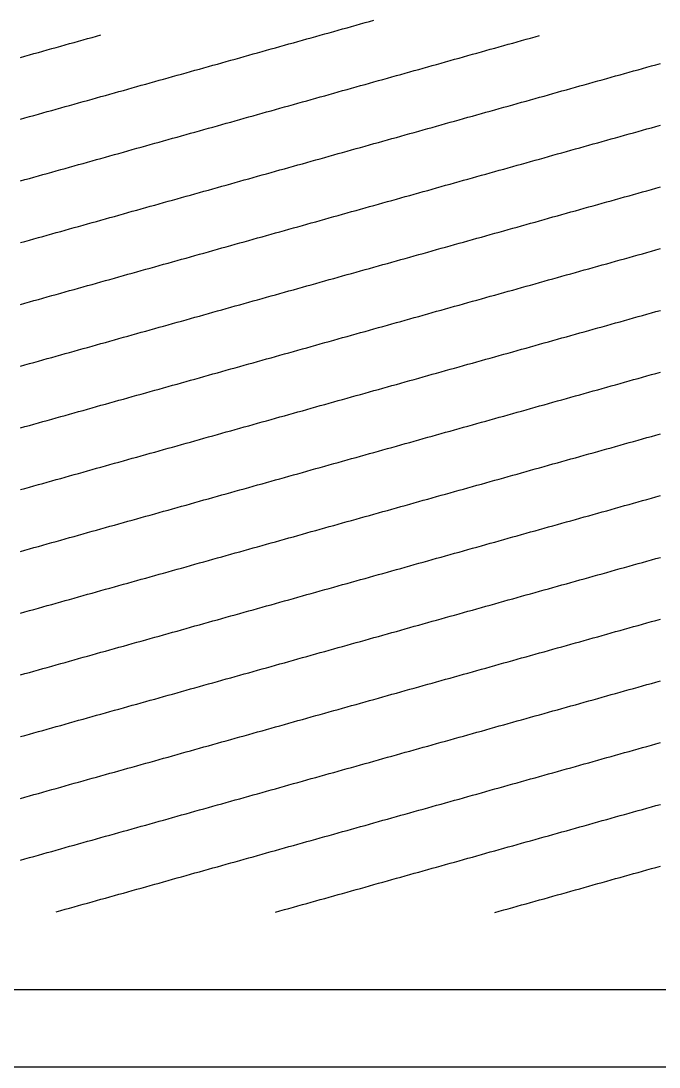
# Model space of a CAD drawing. Header units: millimetres. Extents: x 7 to 193, y 7 to 313.
# Drawn here: x 64.8 to 97.8, y 7 to 61.2 of the extents above; entities that cross this region are included whole.
import ezdxf

# ---------------------------------------------------------------- set-up
doc = ezdxf.new("R2010")
doc.units = ezdxf.units.MM
doc.layers.add('STUDY_GUIDES', color=7, linetype='Continuous')

msp = doc.modelspace()

# ---------------------------------------------------------------- linework, layer by layer
at = {"layer": 'STUDY_GUIDES'}
for points in [[(64.736, 56.1261), (64.968, 56.191), (65.2, 56.256), (65.432, 56.321), (65.664, 56.3859), (65.896, 56.4509), (66.128, 56.5158), (66.36, 56.5808), (66.592, 56.6458), (66.824, 56.7107), (67.056, 56.7757), (67.288, 56.8406), (67.52, 56.9056), (67.752, 56.9706), (67.984, 57.0355), (68.216, 57.1005), (68.448, 57.1654), (68.68, 57.2304), (68.912, 57.2954), (69.144, 57.3603), (69.376, 57.4253), (69.608, 57.4902), (69.84, 57.5552), (70.072, 57.6202), (70.304, 57.6851), (70.536, 57.7501), (70.768, 57.815), (71, 57.88), (71.232, 57.945), (71.464, 58.0099), (71.696, 58.0749), (71.928, 58.1398), (72.16, 58.2048), (72.392, 58.2698), (72.624, 58.3347), (72.856, 58.3997), (73.088, 58.4646), (73.32, 58.5296), (73.552, 58.5946), (73.784, 58.6595), (74.016, 58.7245), (74.248, 58.7894), (74.48, 58.8544), (74.712, 58.9194), (74.944, 58.9843), (75.176, 59.0493), (75.408, 59.1142), (75.64, 59.1792), (75.872, 59.2442), (76.104, 59.3091), (76.336, 59.3741), (76.568, 59.439), (76.8, 59.504), (77.032, 59.569), (77.264, 59.6339), (77.496, 59.6989), (77.728, 59.7638), (77.96, 59.8288), (78.192, 59.8938), (78.424, 59.9587), (78.656, 60.0237), (78.888, 60.0886), (79.12, 60.1536), (79.352, 60.2186), (79.584, 60.2835), (79.816, 60.3485), (80.048, 60.4134), (80.28, 60.4784), (80.512, 60.5434), (80.744, 60.6083), (80.976, 60.6733), (81.208, 60.7382), (81.44, 60.8032), (81.672, 60.8682), (81.904, 60.9331), (82.136, 60.9981), (82.368, 61.063), (82.6, 61.128), (82.832, 61.193), (83.064, 61.2579)], [(64.736, 59.3261), (64.968, 59.391), (65.2, 59.456), (65.432, 59.521), (65.664, 59.5859), (65.896, 59.6509), (66.128, 59.7158), (66.36, 59.7808), (66.592, 59.8458), (66.824, 59.9107), (67.056, 59.9757), (67.288, 60.0406), (67.52, 60.1056), (67.752, 60.1706), (67.984, 60.2355), (68.216, 60.3005), (68.448, 60.3654), (68.68, 60.4304), (68.912, 60.4954)], [(64.736, 52.9261), (64.968, 52.991), (65.2, 53.056), (65.432, 53.121), (65.664, 53.1859), (65.896, 53.2509), (66.128, 53.3158), (66.36, 53.3808), (66.592, 53.4458), (66.824, 53.5107), (67.056, 53.5757), (67.288, 53.6406), (67.52, 53.7056), (67.752, 53.7706), (67.984, 53.8355), (68.216, 53.9005), (68.448, 53.9654), (68.68, 54.0304), (68.912, 54.0954), (69.144, 54.1603), (69.376, 54.2253), (69.608, 54.2902), (69.84, 54.3552), (70.072, 54.4202), (70.304, 54.4851), (70.536, 54.5501), (70.768, 54.615), (71, 54.68), (71.232, 54.745), (71.464, 54.8099), (71.696, 54.8749), (71.928, 54.9398), (72.16, 55.0048), (72.392, 55.0698), (72.624, 55.1347), (72.856, 55.1997), (73.088, 55.2646), (73.32, 55.3296), (73.552, 55.3946), (73.784, 55.4595), (74.016, 55.5245), (74.248, 55.5894), (74.48, 55.6544), (74.712, 55.7194), (74.944, 55.7843), (75.176, 55.8493), (75.408, 55.9142), (75.64, 55.9792), (75.872, 56.0442), (76.104, 56.1091), (76.336, 56.1741), (76.568, 56.239), (76.8, 56.304), (77.032, 56.369), (77.264, 56.4339), (77.496, 56.4989), (77.728, 56.5638), (77.96, 56.6288), (78.192, 56.6938), (78.424, 56.7587), (78.656, 56.8237), (78.888, 56.8886), (79.12, 56.9536), (79.352, 57.0186), (79.584, 57.0835), (79.816, 57.1485), (80.048, 57.2134), (80.28, 57.2784), (80.512, 57.3434), (80.744, 57.4083), (80.976, 57.4733), (81.208, 57.5382), (81.44, 57.6032), (81.672, 57.6682), (81.904, 57.7331), (82.136, 57.7981), (82.368, 57.863), (82.6, 57.928), (82.832, 57.993), (83.064, 58.0579), (83.296, 58.1229), (83.528, 58.1878), (83.76, 58.2528), (83.992, 58.3178), (84.224, 58.3827), (84.456, 58.4477), (84.688, 58.5126), (84.92, 58.5776), (85.152, 58.6426), (85.384, 58.7075), (85.616, 58.7725), (85.848, 58.8374), (86.08, 58.9024), (86.312, 58.9674), (86.544, 59.0323), (86.776, 59.0973), (87.008, 59.1622), (87.24, 59.2272), (87.472, 59.2922), (87.704, 59.3571), (87.936, 59.4221), (88.168, 59.487), (88.4, 59.552), (88.632, 59.617), (88.864, 59.6819), (89.096, 59.7469), (89.328, 59.8118), (89.56, 59.8768), (89.792, 59.9418), (90.024, 60.0067), (90.256, 60.0717), (90.488, 60.1366), (90.72, 60.2016), (90.952, 60.2666), (91.184, 60.3315), (91.416, 60.3965), (91.648, 60.4614)], [(64.736, 49.7261), (64.968, 49.791), (65.2, 49.856), (65.432, 49.921), (65.664, 49.9859), (65.896, 50.0509), (66.128, 50.1158), (66.36, 50.1808), (66.592, 50.2458), (66.824, 50.3107), (67.056, 50.3757), (67.288, 50.4406), (67.52, 50.5056), (67.752, 50.5706), (67.984, 50.6355), (68.216, 50.7005), (68.448, 50.7654), (68.68, 50.8304), (68.912, 50.8954), (69.144, 50.9603), (69.376, 51.0253), (69.608, 51.0902), (69.84, 51.1552), (70.072, 51.2202), (70.304, 51.2851), (70.536, 51.3501), (70.768, 51.415), (71, 51.48), (71.232, 51.545), (71.464, 51.6099), (71.696, 51.6749), (71.928, 51.7398), (72.16, 51.8048), (72.392, 51.8698), (72.624, 51.9347), (72.856, 51.9997), (73.088, 52.0646), (73.32, 52.1296), (73.552, 52.1946), (73.784, 52.2595), (74.016, 52.3245), (74.248, 52.3894), (74.48, 52.4544), (74.712, 52.5194), (74.944, 52.5843), (75.176, 52.6493), (75.408, 52.7142), (75.64, 52.7792), (75.872, 52.8442), (76.104, 52.9091), (76.336, 52.9741), (76.568, 53.039), (76.8, 53.104), (77.032, 53.169), (77.264, 53.2339), (77.496, 53.2989), (77.728, 53.3638), (77.96, 53.4288), (78.192, 53.4938), (78.424, 53.5587), (78.656, 53.6237), (78.888, 53.6886), (79.12, 53.7536), (79.352, 53.8186), (79.584, 53.8835), (79.816, 53.9485), (80.048, 54.0134), (80.28, 54.0784), (80.512, 54.1434), (80.744, 54.2083), (80.976, 54.2733), (81.208, 54.3382), (81.44, 54.4032), (81.672, 54.4682), (81.904, 54.5331), (82.136, 54.5981), (82.368, 54.663), (82.6, 54.728), (82.832, 54.793), (83.064, 54.8579), (83.296, 54.9229), (83.528, 54.9878), (83.76, 55.0528), (83.992, 55.1178), (84.224, 55.1827), (84.456, 55.2477), (84.688, 55.3126), (84.92, 55.3776), (85.152, 55.4426), (85.384, 55.5075), (85.616, 55.5725), (85.848, 55.6374), (86.08, 55.7024), (86.312, 55.7674), (86.544, 55.8323), (86.776, 55.8973), (87.008, 55.9622), (87.24, 56.0272), (87.472, 56.0922), (87.704, 56.1571), (87.936, 56.2221), (88.168, 56.287), (88.4, 56.352), (88.632, 56.417), (88.864, 56.4819), (89.096, 56.5469), (89.328, 56.6118), (89.56, 56.6768), (89.792, 56.7418), (90.024, 56.8067), (90.256, 56.8717), (90.488, 56.9366), (90.72, 57.0016), (90.952, 57.0666), (91.184, 57.1315), (91.416, 57.1965), (91.648, 57.2614), (91.88, 57.3264), (92.112, 57.3914), (92.344, 57.4563), (92.576, 57.5213), (92.808, 57.5862), (93.04, 57.6512), (93.272, 57.7162), (93.504, 57.7811), (93.736, 57.8461), (93.968, 57.911), (94.2, 57.976), (94.432, 58.041), (94.664, 58.1059), (94.896, 58.1709), (95.128, 58.2358), (95.36, 58.3008), (95.592, 58.3658), (95.824, 58.4307), (96.056, 58.4957), (96.288, 58.5606), (96.52, 58.6256), (96.752, 58.6906), (96.984, 58.7555), (97.216, 58.8205), (97.448, 58.8854), (97.68, 58.9504), (97.912, 59.0154)], [(64.736, 46.5261), (64.968, 46.591), (65.2, 46.656), (65.432, 46.721), (65.664, 46.7859), (65.896, 46.8509), (66.128, 46.9158), (66.36, 46.9808), (66.592, 47.0458), (66.824, 47.1107), (67.056, 47.1757), (67.288, 47.2406), (67.52, 47.3056), (67.752, 47.3706), (67.984, 47.4355), (68.216, 47.5005), (68.448, 47.5654), (68.68, 47.6304), (68.912, 47.6954), (69.144, 47.7603), (69.376, 47.8253), (69.608, 47.8902), (69.84, 47.9552), (70.072, 48.0202), (70.304, 48.0851), (70.536, 48.1501), (70.768, 48.215), (71, 48.28), (71.232, 48.345), (71.464, 48.4099), (71.696, 48.4749), (71.928, 48.5398), (72.16, 48.6048), (72.392, 48.6698), (72.624, 48.7347), (72.856, 48.7997), (73.088, 48.8646), (73.32, 48.9296), (73.552, 48.9946), (73.784, 49.0595), (74.016, 49.1245), (74.248, 49.1894), (74.48, 49.2544), (74.712, 49.3194), (74.944, 49.3843), (75.176, 49.4493), (75.408, 49.5142), (75.64, 49.5792), (75.872, 49.6442), (76.104, 49.7091), (76.336, 49.7741), (76.568, 49.839), (76.8, 49.904), (77.032, 49.969), (77.264, 50.0339), (77.496, 50.0989), (77.728, 50.1638), (77.96, 50.2288), (78.192, 50.2938), (78.424, 50.3587), (78.656, 50.4237), (78.888, 50.4886), (79.12, 50.5536), (79.352, 50.6186), (79.584, 50.6835), (79.816, 50.7485), (80.048, 50.8134), (80.28, 50.8784), (80.512, 50.9434), (80.744, 51.0083), (80.976, 51.0733), (81.208, 51.1382), (81.44, 51.2032), (81.672, 51.2682), (81.904, 51.3331), (82.136, 51.3981), (82.368, 51.463), (82.6, 51.528), (82.832, 51.593), (83.064, 51.6579), (83.296, 51.7229), (83.528, 51.7878), (83.76, 51.8528), (83.992, 51.9178), (84.224, 51.9827), (84.456, 52.0477), (84.688, 52.1126), (84.92, 52.1776), (85.152, 52.2426), (85.384, 52.3075), (85.616, 52.3725), (85.848, 52.4374), (86.08, 52.5024), (86.312, 52.5674), (86.544, 52.6323), (86.776, 52.6973), (87.008, 52.7622), (87.24, 52.8272), (87.472, 52.8922), (87.704, 52.9571), (87.936, 53.0221), (88.168, 53.087), (88.4, 53.152), (88.632, 53.217), (88.864, 53.2819), (89.096, 53.3469), (89.328, 53.4118), (89.56, 53.4768), (89.792, 53.5418), (90.024, 53.6067), (90.256, 53.6717), (90.488, 53.7366), (90.72, 53.8016), (90.952, 53.8666), (91.184, 53.9315), (91.416, 53.9965), (91.648, 54.0614), (91.88, 54.1264), (92.112, 54.1914), (92.344, 54.2563), (92.576, 54.3213), (92.808, 54.3862), (93.04, 54.4512), (93.272, 54.5162), (93.504, 54.5811), (93.736, 54.6461), (93.968, 54.711), (94.2, 54.776), (94.432, 54.841), (94.664, 54.9059), (94.896, 54.9709), (95.128, 55.0358), (95.36, 55.1008), (95.592, 55.1658), (95.824, 55.2307), (96.056, 55.2957), (96.288, 55.3606), (96.52, 55.4256), (96.752, 55.4906), (96.984, 55.5555), (97.216, 55.6205), (97.448, 55.6854), (97.68, 55.7504), (97.912, 55.8154)], [(64.736, 43.3261), (64.968, 43.391), (65.2, 43.456), (65.432, 43.521), (65.664, 43.5859), (65.896, 43.6509), (66.128, 43.7158), (66.36, 43.7808), (66.592, 43.8458), (66.824, 43.9107), (67.056, 43.9757), (67.288, 44.0406), (67.52, 44.1056), (67.752, 44.1706), (67.984, 44.2355), (68.216, 44.3005), (68.448, 44.3654), (68.68, 44.4304), (68.912, 44.4954), (69.144, 44.5603), (69.376, 44.6253), (69.608, 44.6902), (69.84, 44.7552), (70.072, 44.8202), (70.304, 44.8851), (70.536, 44.9501), (70.768, 45.015), (71, 45.08), (71.232, 45.145), (71.464, 45.2099), (71.696, 45.2749), (71.928, 45.3398), (72.16, 45.4048), (72.392, 45.4698), (72.624, 45.5347), (72.856, 45.5997), (73.088, 45.6646), (73.32, 45.7296), (73.552, 45.7946), (73.784, 45.8595), (74.016, 45.9245), (74.248, 45.9894), (74.48, 46.0544), (74.712, 46.1194), (74.944, 46.1843), (75.176, 46.2493), (75.408, 46.3142), (75.64, 46.3792), (75.872, 46.4442), (76.104, 46.5091), (76.336, 46.5741), (76.568, 46.639), (76.8, 46.704), (77.032, 46.769), (77.264, 46.8339), (77.496, 46.8989), (77.728, 46.9638), (77.96, 47.0288), (78.192, 47.0938), (78.424, 47.1587), (78.656, 47.2237), (78.888, 47.2886), (79.12, 47.3536), (79.352, 47.4186), (79.584, 47.4835), (79.816, 47.5485), (80.048, 47.6134), (80.28, 47.6784), (80.512, 47.7434), (80.744, 47.8083), (80.976, 47.8733), (81.208, 47.9382), (81.44, 48.0032), (81.672, 48.0682), (81.904, 48.1331), (82.136, 48.1981), (82.368, 48.263), (82.6, 48.328), (82.832, 48.393), (83.064, 48.4579), (83.296, 48.5229), (83.528, 48.5878), (83.76, 48.6528), (83.992, 48.7178), (84.224, 48.7827), (84.456, 48.8477), (84.688, 48.9126), (84.92, 48.9776), (85.152, 49.0426), (85.384, 49.1075), (85.616, 49.1725), (85.848, 49.2374), (86.08, 49.3024), (86.312, 49.3674), (86.544, 49.4323), (86.776, 49.4973), (87.008, 49.5622), (87.24, 49.6272), (87.472, 49.6922), (87.704, 49.7571), (87.936, 49.8221), (88.168, 49.887), (88.4, 49.952), (88.632, 50.017), (88.864, 50.0819), (89.096, 50.1469), (89.328, 50.2118), (89.56, 50.2768), (89.792, 50.3418), (90.024, 50.4067), (90.256, 50.4717), (90.488, 50.5366), (90.72, 50.6016), (90.952, 50.6666), (91.184, 50.7315), (91.416, 50.7965), (91.648, 50.8614), (91.88, 50.9264), (92.112, 50.9914), (92.344, 51.0563), (92.576, 51.1213), (92.808, 51.1862), (93.04, 51.2512), (93.272, 51.3162), (93.504, 51.3811), (93.736, 51.4461), (93.968, 51.511), (94.2, 51.576), (94.432, 51.641), (94.664, 51.7059), (94.896, 51.7709), (95.128, 51.8358), (95.36, 51.9008), (95.592, 51.9658), (95.824, 52.0307), (96.056, 52.0957), (96.288, 52.1606), (96.52, 52.2256), (96.752, 52.2906), (96.984, 52.3555), (97.216, 52.4205), (97.448, 52.4854), (97.68, 52.5504), (97.912, 52.6154)], [(64.736, 40.1261), (64.968, 40.191), (65.2, 40.256), (65.432, 40.321), (65.664, 40.3859), (65.896, 40.4509), (66.128, 40.5158), (66.36, 40.5808), (66.592, 40.6458), (66.824, 40.7107), (67.056, 40.7757), (67.288, 40.8406), (67.52, 40.9056), (67.752, 40.9706), (67.984, 41.0355), (68.216, 41.1005), (68.448, 41.1654), (68.68, 41.2304), (68.912, 41.2954), (69.144, 41.3603), (69.376, 41.4253), (69.608, 41.4902), (69.84, 41.5552), (70.072, 41.6202), (70.304, 41.6851), (70.536, 41.7501), (70.768, 41.815), (71, 41.88), (71.232, 41.945), (71.464, 42.0099), (71.696, 42.0749), (71.928, 42.1398), (72.16, 42.2048), (72.392, 42.2698), (72.624, 42.3347), (72.856, 42.3997), (73.088, 42.4646), (73.32, 42.5296), (73.552, 42.5946), (73.784, 42.6595), (74.016, 42.7245), (74.248, 42.7894), (74.48, 42.8544), (74.712, 42.9194), (74.944, 42.9843), (75.176, 43.0493), (75.408, 43.1142), (75.64, 43.1792), (75.872, 43.2442), (76.104, 43.3091), (76.336, 43.3741), (76.568, 43.439), (76.8, 43.504), (77.032, 43.569), (77.264, 43.6339), (77.496, 43.6989), (77.728, 43.7638), (77.96, 43.8288), (78.192, 43.8938), (78.424, 43.9587), (78.656, 44.0237), (78.888, 44.0886), (79.12, 44.1536), (79.352, 44.2186), (79.584, 44.2835), (79.816, 44.3485), (80.048, 44.4134), (80.28, 44.4784), (80.512, 44.5434), (80.744, 44.6083), (80.976, 44.6733), (81.208, 44.7382), (81.44, 44.8032), (81.672, 44.8682), (81.904, 44.9331), (82.136, 44.9981), (82.368, 45.063), (82.6, 45.128), (82.832, 45.193), (83.064, 45.2579), (83.296, 45.3229), (83.528, 45.3878), (83.76, 45.4528), (83.992, 45.5178), (84.224, 45.5827), (84.456, 45.6477), (84.688, 45.7126), (84.92, 45.7776), (85.152, 45.8426), (85.384, 45.9075), (85.616, 45.9725), (85.848, 46.0374), (86.08, 46.1024), (86.312, 46.1674), (86.544, 46.2323), (86.776, 46.2973), (87.008, 46.3622), (87.24, 46.4272), (87.472, 46.4922), (87.704, 46.5571), (87.936, 46.6221), (88.168, 46.687), (88.4, 46.752), (88.632, 46.817), (88.864, 46.8819), (89.096, 46.9469), (89.328, 47.0118), (89.56, 47.0768), (89.792, 47.1418), (90.024, 47.2067), (90.256, 47.2717), (90.488, 47.3366), (90.72, 47.4016), (90.952, 47.4666), (91.184, 47.5315), (91.416, 47.5965), (91.648, 47.6614), (91.88, 47.7264), (92.112, 47.7914), (92.344, 47.8563), (92.576, 47.9213), (92.808, 47.9862), (93.04, 48.0512), (93.272, 48.1162), (93.504, 48.1811), (93.736, 48.2461), (93.968, 48.311), (94.2, 48.376), (94.432, 48.441), (94.664, 48.5059), (94.896, 48.5709), (95.128, 48.6358), (95.36, 48.7008), (95.592, 48.7658), (95.824, 48.8307), (96.056, 48.8957), (96.288, 48.9606), (96.52, 49.0256), (96.752, 49.0906), (96.984, 49.1555), (97.216, 49.2205), (97.448, 49.2854), (97.68, 49.3504), (97.912, 49.4154)], [(64.736, 36.9261), (64.968, 36.991), (65.2, 37.056), (65.432, 37.121), (65.664, 37.1859), (65.896, 37.2509), (66.128, 37.3158), (66.36, 37.3808), (66.592, 37.4458), (66.824, 37.5107), (67.056, 37.5757), (67.288, 37.6406), (67.52, 37.7056), (67.752, 37.7706), (67.984, 37.8355), (68.216, 37.9005), (68.448, 37.9654), (68.68, 38.0304), (68.912, 38.0954), (69.144, 38.1603), (69.376, 38.2253), (69.608, 38.2902), (69.84, 38.3552), (70.072, 38.4202), (70.304, 38.4851), (70.536, 38.5501), (70.768, 38.615), (71, 38.68), (71.232, 38.745), (71.464, 38.8099), (71.696, 38.8749), (71.928, 38.9398), (72.16, 39.0048), (72.392, 39.0698), (72.624, 39.1347), (72.856, 39.1997), (73.088, 39.2646), (73.32, 39.3296), (73.552, 39.3946), (73.784, 39.4595), (74.016, 39.5245), (74.248, 39.5894), (74.48, 39.6544), (74.712, 39.7194), (74.944, 39.7843), (75.176, 39.8493), (75.408, 39.9142), (75.64, 39.9792), (75.872, 40.0442), (76.104, 40.1091), (76.336, 40.1741), (76.568, 40.239), (76.8, 40.304), (77.032, 40.369), (77.264, 40.4339), (77.496, 40.4989), (77.728, 40.5638), (77.96, 40.6288), (78.192, 40.6938), (78.424, 40.7587), (78.656, 40.8237), (78.888, 40.8886), (79.12, 40.9536), (79.352, 41.0186), (79.584, 41.0835), (79.816, 41.1485), (80.048, 41.2134), (80.28, 41.2784), (80.512, 41.3434), (80.744, 41.4083), (80.976, 41.4733), (81.208, 41.5382), (81.44, 41.6032), (81.672, 41.6682), (81.904, 41.7331), (82.136, 41.7981), (82.368, 41.863), (82.6, 41.928), (82.832, 41.993), (83.064, 42.0579), (83.296, 42.1229), (83.528, 42.1878), (83.76, 42.2528), (83.992, 42.3178), (84.224, 42.3827), (84.456, 42.4477), (84.688, 42.5126), (84.92, 42.5776), (85.152, 42.6426), (85.384, 42.7075), (85.616, 42.7725), (85.848, 42.8374), (86.08, 42.9024), (86.312, 42.9674), (86.544, 43.0323), (86.776, 43.0973), (87.008, 43.1622), (87.24, 43.2272), (87.472, 43.2922), (87.704, 43.3571), (87.936, 43.4221), (88.168, 43.487), (88.4, 43.552), (88.632, 43.617), (88.864, 43.6819), (89.096, 43.7469), (89.328, 43.8118), (89.56, 43.8768), (89.792, 43.9418), (90.024, 44.0067), (90.256, 44.0717), (90.488, 44.1366), (90.72, 44.2016), (90.952, 44.2666), (91.184, 44.3315), (91.416, 44.3965), (91.648, 44.4614), (91.88, 44.5264), (92.112, 44.5914), (92.344, 44.6563), (92.576, 44.7213), (92.808, 44.7862), (93.04, 44.8512), (93.272, 44.9162), (93.504, 44.9811), (93.736, 45.0461), (93.968, 45.111), (94.2, 45.176), (94.432, 45.241), (94.664, 45.3059), (94.896, 45.3709), (95.128, 45.4358), (95.36, 45.5008), (95.592, 45.5658), (95.824, 45.6307), (96.056, 45.6957), (96.288, 45.7606), (96.52, 45.8256), (96.752, 45.8906), (96.984, 45.9555), (97.216, 46.0205), (97.448, 46.0854), (97.68, 46.1504), (97.912, 46.2154)], [(64.736, 33.7261), (64.968, 33.791), (65.2, 33.856), (65.432, 33.921), (65.664, 33.9859), (65.896, 34.0509), (66.128, 34.1158), (66.36, 34.1808), (66.592, 34.2458), (66.824, 34.3107), (67.056, 34.3757), (67.288, 34.4406), (67.52, 34.5056), (67.752, 34.5706), (67.984, 34.6355), (68.216, 34.7005), (68.448, 34.7654), (68.68, 34.8304), (68.912, 34.8954), (69.144, 34.9603), (69.376, 35.0253), (69.608, 35.0902), (69.84, 35.1552), (70.072, 35.2202), (70.304, 35.2851), (70.536, 35.3501), (70.768, 35.415), (71, 35.48), (71.232, 35.545), (71.464, 35.6099), (71.696, 35.6749), (71.928, 35.7398), (72.16, 35.8048), (72.392, 35.8698), (72.624, 35.9347), (72.856, 35.9997), (73.088, 36.0646), (73.32, 36.1296), (73.552, 36.1946), (73.784, 36.2595), (74.016, 36.3245), (74.248, 36.3894), (74.48, 36.4544), (74.712, 36.5194), (74.944, 36.5843), (75.176, 36.6493), (75.408, 36.7142), (75.64, 36.7792), (75.872, 36.8442), (76.104, 36.9091), (76.336, 36.9741), (76.568, 37.039), (76.8, 37.104), (77.032, 37.169), (77.264, 37.2339), (77.496, 37.2989), (77.728, 37.3638), (77.96, 37.4288), (78.192, 37.4938), (78.424, 37.5587), (78.656, 37.6237), (78.888, 37.6886), (79.12, 37.7536), (79.352, 37.8186), (79.584, 37.8835), (79.816, 37.9485), (80.048, 38.0134), (80.28, 38.0784), (80.512, 38.1434), (80.744, 38.2083), (80.976, 38.2733), (81.208, 38.3382), (81.44, 38.4032), (81.672, 38.4682), (81.904, 38.5331), (82.136, 38.5981), (82.368, 38.663), (82.6, 38.728), (82.832, 38.793), (83.064, 38.8579), (83.296, 38.9229), (83.528, 38.9878), (83.76, 39.0528), (83.992, 39.1178), (84.224, 39.1827), (84.456, 39.2477), (84.688, 39.3126), (84.92, 39.3776), (85.152, 39.4426), (85.384, 39.5075), (85.616, 39.5725), (85.848, 39.6374), (86.08, 39.7024), (86.312, 39.7674), (86.544, 39.8323), (86.776, 39.8973), (87.008, 39.9622), (87.24, 40.0272), (87.472, 40.0922), (87.704, 40.1571), (87.936, 40.2221), (88.168, 40.287), (88.4, 40.352), (88.632, 40.417), (88.864, 40.4819), (89.096, 40.5469), (89.328, 40.6118), (89.56, 40.6768), (89.792, 40.7418), (90.024, 40.8067), (90.256, 40.8717), (90.488, 40.9366), (90.72, 41.0016), (90.952, 41.0666), (91.184, 41.1315), (91.416, 41.1965), (91.648, 41.2614), (91.88, 41.3264), (92.112, 41.3914), (92.344, 41.4563), (92.576, 41.5213), (92.808, 41.5862), (93.04, 41.6512), (93.272, 41.7162), (93.504, 41.7811), (93.736, 41.8461), (93.968, 41.911), (94.2, 41.976), (94.432, 42.041), (94.664, 42.1059), (94.896, 42.1709), (95.128, 42.2358), (95.36, 42.3008), (95.592, 42.3658), (95.824, 42.4307), (96.056, 42.4957), (96.288, 42.5606), (96.52, 42.6256), (96.752, 42.6906), (96.984, 42.7555), (97.216, 42.8205), (97.448, 42.8854), (97.68, 42.9504), (97.912, 43.0154)], [(64.736, 30.5261), (64.968, 30.591), (65.2, 30.656), (65.432, 30.721), (65.664, 30.7859), (65.896, 30.8509), (66.128, 30.9158), (66.36, 30.9808), (66.592, 31.0458), (66.824, 31.1107), (67.056, 31.1757), (67.288, 31.2406), (67.52, 31.3056), (67.752, 31.3706), (67.984, 31.4355), (68.216, 31.5005), (68.448, 31.5654), (68.68, 31.6304), (68.912, 31.6954), (69.144, 31.7603), (69.376, 31.8253), (69.608, 31.8902), (69.84, 31.9552), (70.072, 32.0202), (70.304, 32.0851), (70.536, 32.1501), (70.768, 32.215), (71, 32.28), (71.232, 32.345), (71.464, 32.4099), (71.696, 32.4749), (71.928, 32.5398), (72.16, 32.6048), (72.392, 32.6698), (72.624, 32.7347), (72.856, 32.7997), (73.088, 32.8646), (73.32, 32.9296), (73.552, 32.9946), (73.784, 33.0595), (74.016, 33.1245), (74.248, 33.1894), (74.48, 33.2544), (74.712, 33.3194), (74.944, 33.3843), (75.176, 33.4493), (75.408, 33.5142), (75.64, 33.5792), (75.872, 33.6442), (76.104, 33.7091), (76.336, 33.7741), (76.568, 33.839), (76.8, 33.904), (77.032, 33.969), (77.264, 34.0339), (77.496, 34.0989), (77.728, 34.1638), (77.96, 34.2288), (78.192, 34.2938), (78.424, 34.3587), (78.656, 34.4237), (78.888, 34.4886), (79.12, 34.5536), (79.352, 34.6186), (79.584, 34.6835), (79.816, 34.7485), (80.048, 34.8134), (80.28, 34.8784), (80.512, 34.9434), (80.744, 35.0083), (80.976, 35.0733), (81.208, 35.1382), (81.44, 35.2032), (81.672, 35.2682), (81.904, 35.3331), (82.136, 35.3981), (82.368, 35.463), (82.6, 35.528), (82.832, 35.593), (83.064, 35.6579), (83.296, 35.7229), (83.528, 35.7878), (83.76, 35.8528), (83.992, 35.9178), (84.224, 35.9827), (84.456, 36.0477), (84.688, 36.1126), (84.92, 36.1776), (85.152, 36.2426), (85.384, 36.3075), (85.616, 36.3725), (85.848, 36.4374), (86.08, 36.5024), (86.312, 36.5674), (86.544, 36.6323), (86.776, 36.6973), (87.008, 36.7622), (87.24, 36.8272), (87.472, 36.8922), (87.704, 36.9571), (87.936, 37.0221), (88.168, 37.087), (88.4, 37.152), (88.632, 37.217), (88.864, 37.2819), (89.096, 37.3469), (89.328, 37.4118), (89.56, 37.4768), (89.792, 37.5418), (90.024, 37.6067), (90.256, 37.6717), (90.488, 37.7366), (90.72, 37.8016), (90.952, 37.8666), (91.184, 37.9315), (91.416, 37.9965), (91.648, 38.0614), (91.88, 38.1264), (92.112, 38.1914), (92.344, 38.2563), (92.576, 38.3213), (92.808, 38.3862), (93.04, 38.4512), (93.272, 38.5162), (93.504, 38.5811), (93.736, 38.6461), (93.968, 38.711), (94.2, 38.776), (94.432, 38.841), (94.664, 38.9059), (94.896, 38.9709), (95.128, 39.0358), (95.36, 39.1008), (95.592, 39.1658), (95.824, 39.2307), (96.056, 39.2957), (96.288, 39.3606), (96.52, 39.4256), (96.752, 39.4906), (96.984, 39.5555), (97.216, 39.6205), (97.448, 39.6854), (97.68, 39.7504), (97.912, 39.8154)], [(64.736, 27.3261), (64.968, 27.391), (65.2, 27.456), (65.432, 27.521), (65.664, 27.5859), (65.896, 27.6509), (66.128, 27.7158), (66.36, 27.7808), (66.592, 27.8458), (66.824, 27.9107), (67.056, 27.9757), (67.288, 28.0406), (67.52, 28.1056), (67.752, 28.1706), (67.984, 28.2355), (68.216, 28.3005), (68.448, 28.3654), (68.68, 28.4304), (68.912, 28.4954), (69.144, 28.5603), (69.376, 28.6253), (69.608, 28.6902), (69.84, 28.7552), (70.072, 28.8202), (70.304, 28.8851), (70.536, 28.9501), (70.768, 29.015), (71, 29.08), (71.232, 29.145), (71.464, 29.2099), (71.696, 29.2749), (71.928, 29.3398), (72.16, 29.4048), (72.392, 29.4698), (72.624, 29.5347), (72.856, 29.5997), (73.088, 29.6646), (73.32, 29.7296), (73.552, 29.7946), (73.784, 29.8595), (74.016, 29.9245), (74.248, 29.9894), (74.48, 30.0544), (74.712, 30.1194), (74.944, 30.1843), (75.176, 30.2493), (75.408, 30.3142), (75.64, 30.3792), (75.872, 30.4442), (76.104, 30.5091), (76.336, 30.5741), (76.568, 30.639), (76.8, 30.704), (77.032, 30.769), (77.264, 30.8339), (77.496, 30.8989), (77.728, 30.9638), (77.96, 31.0288), (78.192, 31.0938), (78.424, 31.1587), (78.656, 31.2237), (78.888, 31.2886), (79.12, 31.3536), (79.352, 31.4186), (79.584, 31.4835), (79.816, 31.5485), (80.048, 31.6134), (80.28, 31.6784), (80.512, 31.7434), (80.744, 31.8083), (80.976, 31.8733), (81.208, 31.9382), (81.44, 32.0032), (81.672, 32.0682), (81.904, 32.1331), (82.136, 32.1981), (82.368, 32.263), (82.6, 32.328), (82.832, 32.393), (83.064, 32.4579), (83.296, 32.5229), (83.528, 32.5878), (83.76, 32.6528), (83.992, 32.7178), (84.224, 32.7827), (84.456, 32.8477), (84.688, 32.9126), (84.92, 32.9776), (85.152, 33.0426), (85.384, 33.1075), (85.616, 33.1725), (85.848, 33.2374), (86.08, 33.3024), (86.312, 33.3674), (86.544, 33.4323), (86.776, 33.4973), (87.008, 33.5622), (87.24, 33.6272), (87.472, 33.6922), (87.704, 33.7571), (87.936, 33.8221), (88.168, 33.887), (88.4, 33.952), (88.632, 34.017), (88.864, 34.0819), (89.096, 34.1469), (89.328, 34.2118), (89.56, 34.2768), (89.792, 34.3418), (90.024, 34.4067), (90.256, 34.4717), (90.488, 34.5366), (90.72, 34.6016), (90.952, 34.6666), (91.184, 34.7315), (91.416, 34.7965), (91.648, 34.8614), (91.88, 34.9264), (92.112, 34.9914), (92.344, 35.0563), (92.576, 35.1213), (92.808, 35.1862), (93.04, 35.2512), (93.272, 35.3162), (93.504, 35.3811), (93.736, 35.4461), (93.968, 35.511), (94.2, 35.576), (94.432, 35.641), (94.664, 35.7059), (94.896, 35.7709), (95.128, 35.8358), (95.36, 35.9008), (95.592, 35.9658), (95.824, 36.0307), (96.056, 36.0957), (96.288, 36.1606), (96.52, 36.2256), (96.752, 36.2906), (96.984, 36.3555), (97.216, 36.4205), (97.448, 36.4854), (97.68, 36.5504), (97.912, 36.6154)], [(64.736, 24.1261), (64.968, 24.191), (65.2, 24.256), (65.432, 24.321), (65.664, 24.3859), (65.896, 24.4509), (66.128, 24.5158), (66.36, 24.5808), (66.592, 24.6458), (66.824, 24.7107), (67.056, 24.7757), (67.288, 24.8406), (67.52, 24.9056), (67.752, 24.9706), (67.984, 25.0355), (68.216, 25.1005), (68.448, 25.1654), (68.68, 25.2304), (68.912, 25.2954), (69.144, 25.3603), (69.376, 25.4253), (69.608, 25.4902), (69.84, 25.5552), (70.072, 25.6202), (70.304, 25.6851), (70.536, 25.7501), (70.768, 25.815), (71, 25.88), (71.232, 25.945), (71.464, 26.0099), (71.696, 26.0749), (71.928, 26.1398), (72.16, 26.2048), (72.392, 26.2698), (72.624, 26.3347), (72.856, 26.3997), (73.088, 26.4646), (73.32, 26.5296), (73.552, 26.5946), (73.784, 26.6595), (74.016, 26.7245), (74.248, 26.7894), (74.48, 26.8544), (74.712, 26.9194), (74.944, 26.9843), (75.176, 27.0493), (75.408, 27.1142), (75.64, 27.1792), (75.872, 27.2442), (76.104, 27.3091), (76.336, 27.3741), (76.568, 27.439), (76.8, 27.504), (77.032, 27.569), (77.264, 27.6339), (77.496, 27.6989), (77.728, 27.7638), (77.96, 27.8288), (78.192, 27.8938), (78.424, 27.9587), (78.656, 28.0237), (78.888, 28.0886), (79.12, 28.1536), (79.352, 28.2186), (79.584, 28.2835), (79.816, 28.3485), (80.048, 28.4134), (80.28, 28.4784), (80.512, 28.5434), (80.744, 28.6083), (80.976, 28.6733), (81.208, 28.7382), (81.44, 28.8032), (81.672, 28.8682), (81.904, 28.9331), (82.136, 28.9981), (82.368, 29.063), (82.6, 29.128), (82.832, 29.193), (83.064, 29.2579), (83.296, 29.3229), (83.528, 29.3878), (83.76, 29.4528), (83.992, 29.5178), (84.224, 29.5827), (84.456, 29.6477), (84.688, 29.7126), (84.92, 29.7776), (85.152, 29.8426), (85.384, 29.9075), (85.616, 29.9725), (85.848, 30.0374), (86.08, 30.1024), (86.312, 30.1674), (86.544, 30.2323), (86.776, 30.2973), (87.008, 30.3622), (87.24, 30.4272), (87.472, 30.4922), (87.704, 30.5571), (87.936, 30.6221), (88.168, 30.687), (88.4, 30.752), (88.632, 30.817), (88.864, 30.8819), (89.096, 30.9469), (89.328, 31.0118), (89.56, 31.0768), (89.792, 31.1418), (90.024, 31.2067), (90.256, 31.2717), (90.488, 31.3366), (90.72, 31.4016), (90.952, 31.4666), (91.184, 31.5315), (91.416, 31.5965), (91.648, 31.6614), (91.88, 31.7264), (92.112, 31.7914), (92.344, 31.8563), (92.576, 31.9213), (92.808, 31.9862), (93.04, 32.0512), (93.272, 32.1162), (93.504, 32.1811), (93.736, 32.2461), (93.968, 32.311), (94.2, 32.376), (94.432, 32.441), (94.664, 32.5059), (94.896, 32.5709), (95.128, 32.6358), (95.36, 32.7008), (95.592, 32.7658), (95.824, 32.8307), (96.056, 32.8957), (96.288, 32.9606), (96.52, 33.0256), (96.752, 33.0906), (96.984, 33.1555), (97.216, 33.2205), (97.448, 33.2854), (97.68, 33.3504), (97.912, 33.4154)], [(64.736, 20.9261), (64.968, 20.991), (65.2, 21.056), (65.432, 21.121), (65.664, 21.1859), (65.896, 21.2509), (66.128, 21.3158), (66.36, 21.3808), (66.592, 21.4458), (66.824, 21.5107), (67.056, 21.5757), (67.288, 21.6406), (67.52, 21.7056), (67.752, 21.7706), (67.984, 21.8355), (68.216, 21.9005), (68.448, 21.9654), (68.68, 22.0304), (68.912, 22.0954), (69.144, 22.1603), (69.376, 22.2253), (69.608, 22.2902), (69.84, 22.3552), (70.072, 22.4202), (70.304, 22.4851), (70.536, 22.5501), (70.768, 22.615), (71, 22.68), (71.232, 22.745), (71.464, 22.8099), (71.696, 22.8749), (71.928, 22.9398), (72.16, 23.0048), (72.392, 23.0698), (72.624, 23.1347), (72.856, 23.1997), (73.088, 23.2646), (73.32, 23.3296), (73.552, 23.3946), (73.784, 23.4595), (74.016, 23.5245), (74.248, 23.5894), (74.48, 23.6544), (74.712, 23.7194), (74.944, 23.7843), (75.176, 23.8493), (75.408, 23.9142), (75.64, 23.9792), (75.872, 24.0442), (76.104, 24.1091), (76.336, 24.1741), (76.568, 24.239), (76.8, 24.304), (77.032, 24.369), (77.264, 24.4339), (77.496, 24.4989), (77.728, 24.5638), (77.96, 24.6288), (78.192, 24.6938), (78.424, 24.7587), (78.656, 24.8237), (78.888, 24.8886), (79.12, 24.9536), (79.352, 25.0186), (79.584, 25.0835), (79.816, 25.1485), (80.048, 25.2134), (80.28, 25.2784), (80.512, 25.3434), (80.744, 25.4083), (80.976, 25.4733), (81.208, 25.5382), (81.44, 25.6032), (81.672, 25.6682), (81.904, 25.7331), (82.136, 25.7981), (82.368, 25.863), (82.6, 25.928), (82.832, 25.993), (83.064, 26.0579), (83.296, 26.1229), (83.528, 26.1878), (83.76, 26.2528), (83.992, 26.3178), (84.224, 26.3827), (84.456, 26.4477), (84.688, 26.5126), (84.92, 26.5776), (85.152, 26.6426), (85.384, 26.7075), (85.616, 26.7725), (85.848, 26.8374), (86.08, 26.9024), (86.312, 26.9674), (86.544, 27.0323), (86.776, 27.0973), (87.008, 27.1622), (87.24, 27.2272), (87.472, 27.2922), (87.704, 27.3571), (87.936, 27.4221), (88.168, 27.487), (88.4, 27.552), (88.632, 27.617), (88.864, 27.6819), (89.096, 27.7469), (89.328, 27.8118), (89.56, 27.8768), (89.792, 27.9418), (90.024, 28.0067), (90.256, 28.0717), (90.488, 28.1366), (90.72, 28.2016), (90.952, 28.2666), (91.184, 28.3315), (91.416, 28.3965), (91.648, 28.4614), (91.88, 28.5264), (92.112, 28.5914), (92.344, 28.6563), (92.576, 28.7213), (92.808, 28.7862), (93.04, 28.8512), (93.272, 28.9162), (93.504, 28.9811), (93.736, 29.0461), (93.968, 29.111), (94.2, 29.176), (94.432, 29.241), (94.664, 29.3059), (94.896, 29.3709), (95.128, 29.4358), (95.36, 29.5008), (95.592, 29.5658), (95.824, 29.6307), (96.056, 29.6957), (96.288, 29.7606), (96.52, 29.8256), (96.752, 29.8906), (96.984, 29.9555), (97.216, 30.0205), (97.448, 30.0854), (97.68, 30.1504), (97.912, 30.2154)], [(64.736, 17.7261), (64.968, 17.791), (65.2, 17.856), (65.432, 17.921), (65.664, 17.9859), (65.896, 18.0509), (66.128, 18.1158), (66.36, 18.1808), (66.592, 18.2458), (66.824, 18.3107), (67.056, 18.3757), (67.288, 18.4406), (67.52, 18.5056), (67.752, 18.5706), (67.984, 18.6355), (68.216, 18.7005), (68.448, 18.7654), (68.68, 18.8304), (68.912, 18.8954), (69.144, 18.9603), (69.376, 19.0253), (69.608, 19.0902), (69.84, 19.1552), (70.072, 19.2202), (70.304, 19.2851), (70.536, 19.3501), (70.768, 19.415), (71, 19.48), (71.232, 19.545), (71.464, 19.6099), (71.696, 19.6749), (71.928, 19.7398), (72.16, 19.8048), (72.392, 19.8698), (72.624, 19.9347), (72.856, 19.9997), (73.088, 20.0646), (73.32, 20.1296), (73.552, 20.1946), (73.784, 20.2595), (74.016, 20.3245), (74.248, 20.3894), (74.48, 20.4544), (74.712, 20.5194), (74.944, 20.5843), (75.176, 20.6493), (75.408, 20.7142), (75.64, 20.7792), (75.872, 20.8442), (76.104, 20.9091), (76.336, 20.9741), (76.568, 21.039), (76.8, 21.104), (77.032, 21.169), (77.264, 21.2339), (77.496, 21.2989), (77.728, 21.3638), (77.96, 21.4288), (78.192, 21.4938), (78.424, 21.5587), (78.656, 21.6237), (78.888, 21.6886), (79.12, 21.7536), (79.352, 21.8186), (79.584, 21.8835), (79.816, 21.9485), (80.048, 22.0134), (80.28, 22.0784), (80.512, 22.1434), (80.744, 22.2083), (80.976, 22.2733), (81.208, 22.3382), (81.44, 22.4032), (81.672, 22.4682), (81.904, 22.5331), (82.136, 22.5981), (82.368, 22.663), (82.6, 22.728), (82.832, 22.793), (83.064, 22.8579), (83.296, 22.9229), (83.528, 22.9878), (83.76, 23.0528), (83.992, 23.1178), (84.224, 23.1827), (84.456, 23.2477), (84.688, 23.3126), (84.92, 23.3776), (85.152, 23.4426), (85.384, 23.5075), (85.616, 23.5725), (85.848, 23.6374), (86.08, 23.7024), (86.312, 23.7674), (86.544, 23.8323), (86.776, 23.8973), (87.008, 23.9622), (87.24, 24.0272), (87.472, 24.0922), (87.704, 24.1571), (87.936, 24.2221), (88.168, 24.287), (88.4, 24.352), (88.632, 24.417), (88.864, 24.4819), (89.096, 24.5469), (89.328, 24.6118), (89.56, 24.6768), (89.792, 24.7418), (90.024, 24.8067), (90.256, 24.8717), (90.488, 24.9366), (90.72, 25.0016), (90.952, 25.0666), (91.184, 25.1315), (91.416, 25.1965), (91.648, 25.2614), (91.88, 25.3264), (92.112, 25.3914), (92.344, 25.4563), (92.576, 25.5213), (92.808, 25.5862), (93.04, 25.6512), (93.272, 25.7162), (93.504, 25.7811), (93.736, 25.8461), (93.968, 25.911), (94.2, 25.976), (94.432, 26.041), (94.664, 26.1059), (94.896, 26.1709), (95.128, 26.2358), (95.36, 26.3008), (95.592, 26.3658), (95.824, 26.4307), (96.056, 26.4957), (96.288, 26.5606), (96.52, 26.6256), (96.752, 26.6906), (96.984, 26.7555), (97.216, 26.8205), (97.448, 26.8854), (97.68, 26.9504), (97.912, 27.0154)], [(66.592, 15.0458), (66.824, 15.1107), (67.056, 15.1757), (67.288, 15.2406), (67.52, 15.3056), (67.752, 15.3706), (67.984, 15.4355), (68.216, 15.5005), (68.448, 15.5654), (68.68, 15.6304), (68.912, 15.6954), (69.144, 15.7603), (69.376, 15.8253), (69.608, 15.8902), (69.84, 15.9552), (70.072, 16.0202), (70.304, 16.0851), (70.536, 16.1501), (70.768, 16.215), (71, 16.28), (71.232, 16.345), (71.464, 16.4099), (71.696, 16.4749), (71.928, 16.5398), (72.16, 16.6048), (72.392, 16.6698), (72.624, 16.7347), (72.856, 16.7997), (73.088, 16.8646), (73.32, 16.9296), (73.552, 16.9946), (73.784, 17.0595), (74.016, 17.1245), (74.248, 17.1894), (74.48, 17.2544), (74.712, 17.3194), (74.944, 17.3843), (75.176, 17.4493), (75.408, 17.5142), (75.64, 17.5792), (75.872, 17.6442), (76.104, 17.7091), (76.336, 17.7741), (76.568, 17.839), (76.8, 17.904), (77.032, 17.969), (77.264, 18.0339), (77.496, 18.0989), (77.728, 18.1638), (77.96, 18.2288), (78.192, 18.2938), (78.424, 18.3587), (78.656, 18.4237), (78.888, 18.4886), (79.12, 18.5536), (79.352, 18.6186), (79.584, 18.6835), (79.816, 18.7485), (80.048, 18.8134), (80.28, 18.8784), (80.512, 18.9434), (80.744, 19.0083), (80.976, 19.0733), (81.208, 19.1382), (81.44, 19.2032), (81.672, 19.2682), (81.904, 19.3331), (82.136, 19.3981), (82.368, 19.463), (82.6, 19.528), (82.832, 19.593), (83.064, 19.6579), (83.296, 19.7229), (83.528, 19.7878), (83.76, 19.8528), (83.992, 19.9178), (84.224, 19.9827), (84.456, 20.0477), (84.688, 20.1126), (84.92, 20.1776), (85.152, 20.2426), (85.384, 20.3075), (85.616, 20.3725), (85.848, 20.4374), (86.08, 20.5024), (86.312, 20.5674), (86.544, 20.6323), (86.776, 20.6973), (87.008, 20.7622), (87.24, 20.8272), (87.472, 20.8922), (87.704, 20.9571), (87.936, 21.0221), (88.168, 21.087), (88.4, 21.152), (88.632, 21.217), (88.864, 21.2819), (89.096, 21.3469), (89.328, 21.4118), (89.56, 21.4768), (89.792, 21.5418), (90.024, 21.6067), (90.256, 21.6717), (90.488, 21.7366), (90.72, 21.8016), (90.952, 21.8666), (91.184, 21.9315), (91.416, 21.9965), (91.648, 22.0614), (91.88, 22.1264), (92.112, 22.1914), (92.344, 22.2563), (92.576, 22.3213), (92.808, 22.3862), (93.04, 22.4512), (93.272, 22.5162), (93.504, 22.5811), (93.736, 22.6461), (93.968, 22.711), (94.2, 22.776), (94.432, 22.841), (94.664, 22.9059), (94.896, 22.9709), (95.128, 23.0358), (95.36, 23.1008), (95.592, 23.1658), (95.824, 23.2307), (96.056, 23.2957), (96.288, 23.3606), (96.52, 23.4256), (96.752, 23.4906), (96.984, 23.5555), (97.216, 23.6205), (97.448, 23.6854), (97.68, 23.7504), (97.912, 23.8154)], [(77.96, 15.0288), (78.192, 15.0938), (78.424, 15.1587), (78.656, 15.2237), (78.888, 15.2886), (79.12, 15.3536), (79.352, 15.4186), (79.584, 15.4835), (79.816, 15.5485), (80.048, 15.6134), (80.28, 15.6784), (80.512, 15.7434), (80.744, 15.8083), (80.976, 15.8733), (81.208, 15.9382), (81.44, 16.0032), (81.672, 16.0682), (81.904, 16.1331), (82.136, 16.1981), (82.368, 16.263), (82.6, 16.328), (82.832, 16.393), (83.064, 16.4579), (83.296, 16.5229), (83.528, 16.5878), (83.76, 16.6528), (83.992, 16.7178), (84.224, 16.7827), (84.456, 16.8477), (84.688, 16.9126), (84.92, 16.9776), (85.152, 17.0426), (85.384, 17.1075), (85.616, 17.1725), (85.848, 17.2374), (86.08, 17.3024), (86.312, 17.3674), (86.544, 17.4323), (86.776, 17.4973), (87.008, 17.5622), (87.24, 17.6272), (87.472, 17.6922), (87.704, 17.7571), (87.936, 17.8221), (88.168, 17.887), (88.4, 17.952), (88.632, 18.017), (88.864, 18.0819), (89.096, 18.1469), (89.328, 18.2118), (89.56, 18.2768), (89.792, 18.3418), (90.024, 18.4067), (90.256, 18.4717), (90.488, 18.5366), (90.72, 18.6016), (90.952, 18.6666), (91.184, 18.7315), (91.416, 18.7965), (91.648, 18.8614), (91.88, 18.9264), (92.112, 18.9914), (92.344, 19.0563), (92.576, 19.1213), (92.808, 19.1862), (93.04, 19.2512), (93.272, 19.3162), (93.504, 19.3811), (93.736, 19.4461), (93.968, 19.511), (94.2, 19.576), (94.432, 19.641), (94.664, 19.7059), (94.896, 19.7709), (95.128, 19.8358), (95.36, 19.9008), (95.592, 19.9658), (95.824, 20.0307), (96.056, 20.0957), (96.288, 20.1606), (96.52, 20.2256), (96.752, 20.2906), (96.984, 20.3555), (97.216, 20.4205), (97.448, 20.4854), (97.68, 20.5504), (97.912, 20.6154)], [(89.328, 15.0118), (89.56, 15.0768), (89.792, 15.1418), (90.024, 15.2067), (90.256, 15.2717), (90.488, 15.3366), (90.72, 15.4016), (90.952, 15.4666), (91.184, 15.5315), (91.416, 15.5965), (91.648, 15.6614), (91.88, 15.7264), (92.112, 15.7914), (92.344, 15.8563), (92.576, 15.9213), (92.808, 15.9862), (93.04, 16.0512), (93.272, 16.1162), (93.504, 16.1811), (93.736, 16.2461), (93.968, 16.311), (94.2, 16.376), (94.432, 16.441), (94.664, 16.5059), (94.896, 16.5709), (95.128, 16.6358), (95.36, 16.7008), (95.592, 16.7658), (95.824, 16.8307), (96.056, 16.8957), (96.288, 16.9606), (96.52, 17.0256), (96.752, 17.0906), (96.984, 17.1555), (97.216, 17.2205), (97.448, 17.2854), (97.68, 17.3504), (97.912, 17.4154)], [(180, 11), (20, 11)], [(181, 7), (19, 7)]]:
    msp.add_lwpolyline(points, dxfattribs=at)

doc.saveas('drawing.dxf')
